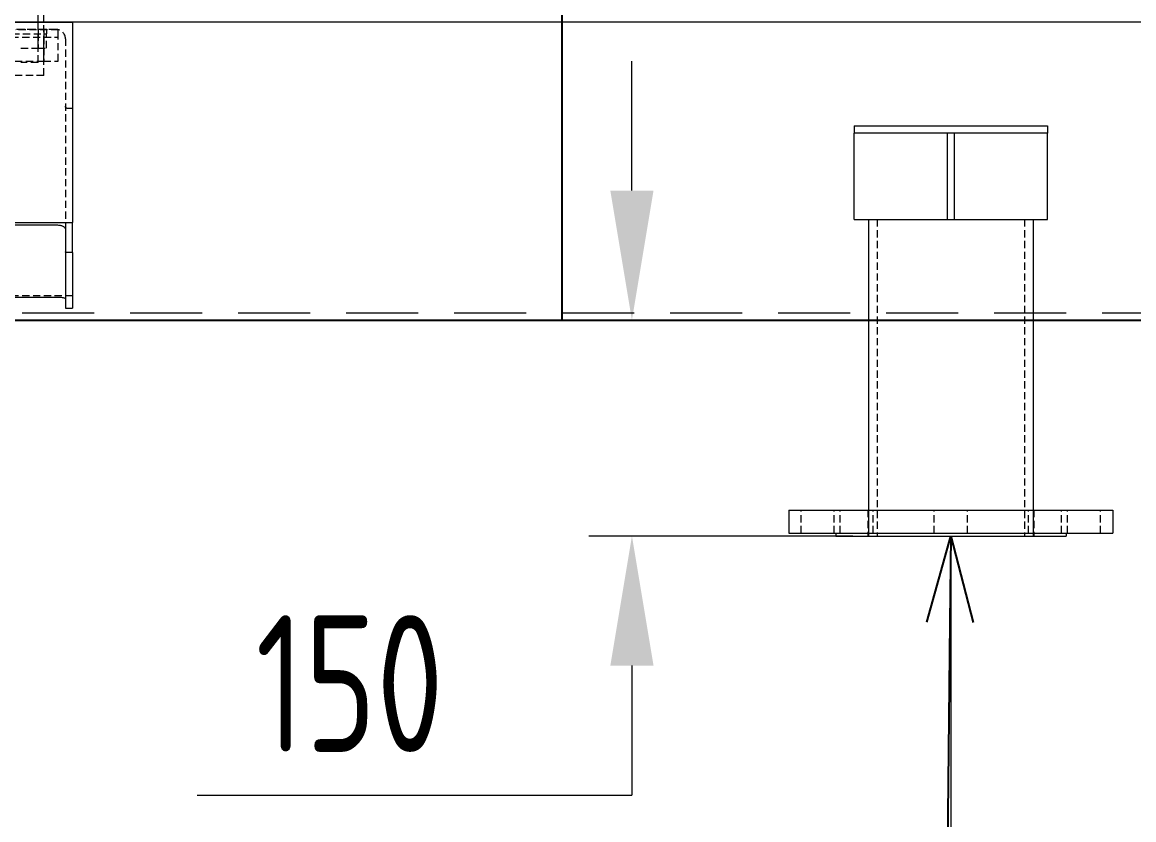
# Model space of a CAD drawing. Header units: millimetres. Extents: x -46397 to 283259, y -8690 to 23983.
# Drawn here: x 123407 to 124179, y 2631 to 3186 of the extents above; entities that cross this region are included whole.
import ezdxf
from ezdxf import colors
from ezdxf.entities.mleader import LeaderData, LeaderLine
from ezdxf.enums import TextEntityAlignment as Align
from ezdxf.math import Vec2, Vec3

# ---------------------------------------------------------------- set-up
doc = ezdxf.new("R2010")
doc.units = ezdxf.units.MM
doc.linetypes.add('HIDDEN', pattern=[0.375, 0.25, -0.125])
doc.linetypes.add('HIDDENX2', pattern=[0.75, 0.5, -0.25])
doc.layers.get('Defpoints').update_dxf_attribs({"lineweight": 0})
for name, color, linetype, lineweight in [('0-Dim', 7, 'Continuous', 0), ('CHUAN NET KHUAT', 4, 'HIDDEN', 0), ('DUONGCHINH', 7, 'Continuous', 25), ('Long_AM_Visible', 30, 'Continuous', 25), ('PHANTOM 2', 8, 'Continuous', 0), ('Standard', 7, 'Continuous', 0)]:
    doc.layers.add(name, color=color, linetype=linetype, lineweight=lineweight)
doc.layers.add('flashshoot', color=7, linetype='Continuous')
doc.styles.add('GHI CHÚ 1', font='isocp_IV25.ttf', dxfattribs={"width": 0.8})
doc.styles.add('Long_Text', font='isocp.shx', dxfattribs={"width": 0.7})
doc.styles.get("Standard").update_dxf_attribs({"font": 'isocp.shx', "width": 0.8})
doc.dimstyles.new('1-30SCALE', dxfattribs={"dimtxt": 75, "dimasz": 75, "dimexe": 37.5, "dimexo": 30, "dimgap": 30, "dimtad": 1, "dimtoh": 1, "dimdec": 0, "dimdsep": 46, "dimtxsty": 'GHI CHÚ 1', "dimcen": 0.09, "dimclrd": 256, "dimclre": 256, "dimclrt": 2, "dimadec": 0, "dimazin": 0, "dimtfac": 1, "dimtdec": 0, "dimtofl": 0, "dimtmove": 0, "dimatfit": 3, "dimfxl": 1, "dimlwd": 0, "dimlwe": 0, "dimarcsym": 0})

# ---------------------------------------------------------------- blocks, each defined once
blk = doc.blocks.new('A$C49aca623')
at = {"color": 2, "linetype": 'Continuous', "lineweight": 0, "ltscale": 10, "extrusion": (2.28848e-17, 1, 0)}
blk.add_line((1960, -783), (-2832, -783), dxfattribs=at)
blk = doc.blocks.new('A$C2ab68bef')
at = {"color": 6, "linetype": 'Continuous', "lineweight": 0, "ltscale": 10, "extrusion": (2.28848e-17, 1, 0)}
for p, q in [((1140, -783), (1140, -671.8)), ((1136, -783), (1136, -725.85)), ((1100, -783), (1160, -783)), ((1100, -783), (1160, -783)), ((1160, -783), (1160, -783)), ((1160, -783), (1160, -922.13)), ((1100, -922.13), (1160, -922.13)), ((1148.5, -924.03), (1101.7, -924.03)), ((1160, -943.02), (1160, -922.13)), ((1155, -926.47), (1155, -942.49)), ((1155, -942.49), (1155, -981.56)), ((1160, -943.02), (1156.7, -943.02)), ((1160, -943.02), (1160, -981.75)), ((1101.7, -973.96), (1148.5, -973.96)), ((1156.7, -981.75), (1160, -981.75))]:
    blk.add_line(p, q, dxfattribs=at)
at = {"color": 4, "linetype": 'HIDDENX2', "lineweight": 0, "ltscale": 10, "extrusion": (2.28848e-17, 1, 0)}
for p, q in [((1136, -811), (1136, -783)), ((1140, -820.02), (1140, -783)), ((1148.5, -788), (1101.7, -788)), ((1148.5, -788), (1101.7, -788)), ((1150, -788.35), (1110, -788.35)), ((1110, -793.35), (1150, -793.35)), ((1142, -788), (1118, -788)), ((1118, -791), (1142, -791)), ((1135.98, -801), (1135.98, -791)), ((1136, -788), (1136, -791)), ((1136, -791), (1136, -801)), ((1139.96, -810.02), (1139.96, -793.35)), ((1140, -788.35), (1140, -793.35)), ((1140, -793.35), (1140, -810.02)), ((1141.95, -801), (1141.95, -791)), ((1142, -791), (1142, -788)), ((1149.92, -810.02), (1149.92, -793.35)), ((1150, -793.35), (1150, -788.35)), ((1155, -794.5), (1155, -794.5)), ((1155, -794.5), (1155, -926.47)), ((1124.02, -801), (1135.98, -801)), ((1135.98, -801), (1141.95, -801)), ((1120.04, -810.02), (1139.96, -810.02)), ((1139.96, -810.02), (1149.92, -810.02)), ((1136, -811), (1124, -811)), ((1140, -820.02), (1120, -820.02)), ((1160, -843), (1156.7, -843)), ((1160, -843), (1156.7, -843)), ((1160, -973.1), (1100, -973.1))]:
    blk.add_line(p, q, dxfattribs=at)
at = {"color": 4, "linetype": 'HIDDENX2', "lineweight": 0, "ltscale": 10}
blk.add_arc((1148.5, -794.5), 6.5, 0, 90, dxfattribs=at)
blk.add_arc((1148.5, -794.5), 6.5, 0, 90, dxfattribs=at)
at = {"color": 4, "linetype": 'HIDDENX2', "lineweight": 0, "ltscale": 10, "extrusion": (0, 0, -1)}
blk.add_arc((-1156.7, -841.3), 1.7, 270, 0, dxfattribs=at)
blk.add_arc((-1156.7, -841.3), 1.7, 270, 0, dxfattribs=at)
at = {"color": 6, "linetype": 'Continuous', "lineweight": 0, "ltscale": 10}
for points, knots in [([(1155, -926.47), (1155, -926.32), (1154.96, -926.16), (1154.79, -925.84), (1154.67, -925.69), (1154.33, -925.38), (1154.11, -925.24), (1153.62, -924.97), (1153.34, -924.84), (1152.75, -924.63), (1152.44, -924.53), (1151.74, -924.35), (1151.36, -924.28), (1150.57, -924.16), (1150.16, -924.11), (1149.33, -924.05), (1148.91, -924.03), (1148.5, -924.03)], [-10.128034, -10.128034, -10.128034, -10.128034, -8.8165, -8.8165, -7.504966, -7.504966, -6.193432, -6.193432, -4.881898, -4.881898, -3.661423, -3.661423, -2.440949, -2.440949, -1.220474, -1.220474, 0, 0, 0, 0]), ([(1156.7, -943.02), (1156.59, -943.02), (1156.48, -943.02), (1156.26, -943.01), (1156.15, -943), (1155.94, -942.97), (1155.84, -942.95), (1155.66, -942.91), (1155.57, -942.89), (1155.42, -942.84), (1155.35, -942.82), (1155.22, -942.76), (1155.17, -942.73), (1155.08, -942.66), (1155.05, -942.63), (1155.01, -942.56), (1155, -942.52), (1155, -942.49)], [5.247467, 5.247467, 5.247467, 5.247467, 5.570908, 5.570908, 5.894348, 5.894348, 6.217788, 6.217788, 6.541228, 6.541228, 6.873646, 6.873646, 7.206064, 7.206064, 7.538482, 7.538482, 7.8709, 7.8709, 7.8709, 7.8709]), ([(1148.5, -973.96), (1148.91, -973.96), (1149.33, -973.97), (1150.17, -974), (1150.59, -974.02), (1151.39, -974.08), (1151.78, -974.11), (1152.48, -974.19), (1152.81, -974.24), (1153.39, -974.34), (1153.66, -974.39), (1154.13, -974.51), (1154.34, -974.57), (1154.67, -974.71), (1154.8, -974.78), (1154.96, -974.91), (1155, -974.98), (1155, -975.05)], [0, 0, 0, 0, 1.227887, 1.227887, 2.455774, 2.455774, 3.68366, 3.68366, 4.911547, 4.911547, 6.149012, 6.149012, 7.386476, 7.386476, 8.623941, 8.623941, 9.861406, 9.861406, 9.861406, 9.861406]), ([(1155, -981.56), (1155, -981.57), (1155.01, -981.58), (1155.05, -981.61), (1155.09, -981.62), (1155.17, -981.65), (1155.23, -981.66), (1155.35, -981.68), (1155.42, -981.69), (1155.57, -981.71), (1155.66, -981.71), (1155.85, -981.73), (1155.95, -981.73), (1156.15, -981.74), (1156.26, -981.75), (1156.48, -981.75), (1156.59, -981.75), (1156.7, -981.75)], [2.569995, 2.569995, 2.569995, 2.569995, 2.892367, 2.892367, 3.214739, 3.214739, 3.537111, 3.537111, 3.859483, 3.859483, 4.179555, 4.179555, 4.499627, 4.499627, 4.819699, 4.819699, 5.139771, 5.139771, 5.139771, 5.139771])]:
    blk.add_open_spline(points, degree=3, knots=knots, dxfattribs=at)
blk = doc.blocks.new('A$Cb6d5b212')
at = {"color": 2, "linetype": 'Continuous', "lineweight": 0, "ltscale": 10, "extrusion": (2.28848e-17, 1, 0)}
blk.add_line((1500, -990), (1500, 990), dxfattribs=at)
at = {"layer": 'CHUAN NET KHUAT', "color": 3, "linetype": 'HIDDENX2', "lineweight": 0, "ltscale": 100, "extrusion": (2.28848e-17, 1, 0)}
for p, q in [((0, -985), (1500, -985)), ((1500, -985), (3000, -985))]:
    blk.add_line(p, q, dxfattribs=at)
at = {"layer": 'DUONGCHINH', "color": 2, "ltscale": 10, "extrusion": (2.28848e-17, 1, 0)}
for p, q in [((1500, -990), (1500, 990)), ((0, -990), (1500, -990)), ((1500, -990), (3000, -990))]:
    blk.add_line(p, q, dxfattribs=at)
blk = doc.blocks.new('WQU EUIQUWE QWEQWE')
at = {"color": 2, "linetype": 'Continuous', "lineweight": 0, "ltscale": 10, "extrusion": (-2.22045e-16, 1, 0)}
for p, q in [((6702.8, -855), (6837.2, -855)), ((6702.8, -855), (6702.8, -860)), ((6837.2, -855), (6837.2, -860)), ((6837.2, -860), (6702.8, -860)), ((6702.85, -920), (6702.85, -860)), ((6767.5, -860), (6767.5, -920)), ((6772.5, -920), (6772.5, -860)), ((6837.15, -920), (6837.15, -860)), ((6702.85, -920), (6837.15, -920)), ((6712.85, -920), (6712.85, -1140)), ((6827.15, -920), (6827.15, -1140)), ((6657.5, -1122), (6882.5, -1122)), ((6657.5, -1122), (6657.5, -1138)), ((6882.5, -1122), (6882.5, -1138)), ((6657.5, -1138), (6882.5, -1138)), ((6690, -1138), (6690, -1140)), ((6690, -1140), (6850, -1140)), ((6850, -1138), (6850, -1140))]:
    blk.add_line(p, q, dxfattribs=at)
at = {"color": 1, "linetype": 'HIDDENX2', "lineweight": 0, "ltscale": 10, "extrusion": (-2.22045e-16, 1, 0)}
for p, q in [((6718.87, -920), (6718.87, -1140)), ((6821.13, -920), (6821.13, -1140)), ((6666, -1138), (6666, -1122)), ((6689, -1138), (6689, -1122)), ((6693.09, -1138), (6693.09, -1122)), ((6712.3, -1122), (6712.3, -1140)), ((6716.09, -1138), (6716.09, -1122)), ((6758.5, -1138), (6758.5, -1122)), ((6781.5, -1138), (6781.5, -1122)), ((6823.91, -1138), (6823.91, -1122)), ((6827.7, -1122), (6827.7, -1140)), ((6846.91, -1138), (6846.91, -1122)), ((6851, -1138), (6851, -1122)), ((6874, -1138), (6874, -1122))]:
    blk.add_line(p, q, dxfattribs=at)
blk = doc.blocks.new('_TagCircle')
at = {"color": 0, "linetype": 'ByBlock', "lineweight": -2, "transparency": 16777216}
blk.add_circle((0, 0), 4, dxfattribs=at)
at = {"layer": 'Long_AM_Visible', "color": 0, "transparency": 16777216, "style": 'Long_Text'}
blk.add_attdef('TAGNUMBER', text='', height=3, dxfattribs=at).set_placement((0, -1.5), align=Align.CENTER)
blk = doc.blocks.new('_Open30')
at = {"color": 0, "linetype": 'ByBlock', "lineweight": -2}
for p, q in [((-1, 0.268), (0, 0)), ((0, 0), (-1, -0.268)), ((0, 0), (-1, 0))]:
    blk.add_line(p, q, dxfattribs=at)
blk = doc.blocks.new('*D503')
at = {"layer": 'Defpoints', "color": 0, "transparency": 16777216}
for p in [(124051.62, 2828.61, -1.5), (122281.62, 2723.61, -1.5), (124051.62, 2390.94)]:
    blk.add_point(p, dxfattribs=at)
at = {"layer": 'PHANTOM 2', "linetype": 'Continuous', "lineweight": 0, "transparency": 16777216}
for p, q in [((124051.62, 2798.61), (124051.62, 2360.94)), ((122281.62, 2693.61), (122281.62, 2360.94)), ((122371.62, 2390.94), (123961.62, 2390.94))]:
    blk.add_line(p, q, dxfattribs=at)
at = {"layer": 'PHANTOM 2', "transparency": 16777216}
for points in [[(122371.62, 2405.94), (122371.62, 2375.94), (122281.62, 2390.94)], [(123961.62, 2405.94), (123961.62, 2375.94), (124051.62, 2390.94)]]:
    blk.add_solid(points, dxfattribs=at)
at = {"layer": 'PHANTOM 2', "color": 2, "transparency": 16777216, "insert": (123166.62, 2468.44), "char_height": 95, "attachment_point": 5, "style": 'GHI CHÚ 1'}
blk.add_mtext('1770', dxfattribs=at)
blk = doc.blocks.new('*D522')
at = {"layer": 'Defpoints', "color": 0, "transparency": 16777216}
for p in [(123830.09, 2978.61), (124021.41, 2978.61, -1.5), (124013.44, 2828.61, -1.5)]:
    blk.add_point(p, dxfattribs=at)
at = {"layer": 'PHANTOM 2', "linetype": 'Continuous', "lineweight": 0, "transparency": 16777216}
for p, q in [((123830.09, 3068.61), (123830.09, 3158.61)), ((123991.41, 2978.61), (123800.09, 2978.61)), ((123983.44, 2828.61), (123800.09, 2828.61)), ((123830.09, 2738.61), (123830.09, 2648.61)), ((123528.01, 2648.61), (123830.09, 2648.61))]:
    blk.add_line(p, q, dxfattribs=at)
at = {"layer": 'PHANTOM 2', "transparency": 16777216}
for points in [[(123815.09, 3068.61), (123845.09, 3068.61), (123830.09, 2978.61)], [(123815.09, 2738.61), (123845.09, 2738.61), (123830.09, 2828.61)]]:
    blk.add_solid(points, dxfattribs=at)
at = {"layer": 'PHANTOM 2', "color": 2, "transparency": 16777216, "insert": (123634.05, 2726.11), "char_height": 95, "attachment_point": 5, "style": 'GHI CHÚ 1'}
blk.add_mtext('150', dxfattribs=at)

msp = doc.modelspace()

# ---------------------------------------------------------------- block references
at = {"layer": 'flashshoot'}
for name in ['A$C49aca623', 'A$C2ab68bef']:
    msp.add_blockref(name, (122281.62, 3968.61, -1.5), dxfattribs=at)
at = {"layer": 'Standard'}
for name, p in [('WQU EUIQUWE QWEQWE', (117281.62, 3968.61, -1.5)), ('A$Cb6d5b212', (122281.62, 3968.61, -1.5))]:
    msp.add_blockref(name, p, dxfattribs=at)

# ---------------------------------------------------------------- dimensions: what is measured, and where the dimension line sits
at = {"layer": 'PHANTOM 2'}
dim = msp.add_linear_dim(base=(123830.09, 2978.61), p1=(124013.44, 2828.61, -1.5), p2=(124021.41, 2978.61, -1.5), angle=90, dimstyle='1-30SCALE', override={"dimtxt": 95, "dimasz": 90, "dimexe": 30, "dimtmove": 1}, dxfattribs=at)
dim.commit()
dim.dimension.update_dxf_attribs({"geometry": '*D522', "text_midpoint": (123742.13, 2706.86), "dimtype": 160})
dim = msp.add_linear_dim(base=(124051.62, 2390.94), p1=(122281.62, 2723.61, -1.5), p2=(124051.62, 2828.61, -1.5), dimstyle='1-30SCALE', override={"dimtxt": 95, "dimasz": 90, "dimexe": 30, "dimtmove": 1}, dxfattribs=at)
dim.commit()
dim.dimension.update_dxf_attribs({"geometry": '*D503', "text_midpoint": (123166.62, 2468.44)})

# ---------------------------------------------------------------- leaders
at = {"layer": '0-Dim', "color": 6}
ml = msp.add_multileader_block('Standard', dxfattribs=at)
ml.set_content('_TagCircle', color=6, scale=-30)
ml.set_attribute('TAGNUMBER', 'N1', width=0)
ml.set_leader_properties(color=5)
ml.set_arrow_properties(name='OPEN30')
ml.build(insert=Vec2(0, 0))
ml.multileader.update_dxf_attribs({"has_dogleg": 0, "text_left_attachment_type": 6, "text_right_attachment_type": 6, "dogleg_length": 0.36, "arrow_head_size": 60, "block_connection_type": 1})
ctx = ml.context
ctx.base_point, ctx.char_height, ctx.arrow_head_size, ctx.landing_gap_size, ctx.plane_origin = Vec3(124044.2, 2112.72, -1.5), 56, 60, 1.4, Vec3(124401.24, 2440.96, -1.5)
ctx.left_attachment, ctx.right_attachment, ctx.attachment_type = 6, 6, 1
notes = []
notes.append((ctx, [(0, (1, 1, 0), (124044.56, 2112.72, -1.5), (-1, 0), 0.36, [(0, [(124051.62, 2828.61, -1.5)], 0, [])])]))
ctx.block.insert, ctx.block.rotation, ctx.block.scale = Vec3(124044.2, 2112.72, -1.5), 3.141593, Vec3(-30, 30, 30)
for ctx, leaders in notes:
    for number, flags, end, landing, length, lines in leaders:
        leader = LeaderData()
        leader.index, (leader.has_last_leader_line, leader.has_dogleg_vector, leader.attachment_direction) = number, flags
        leader.last_leader_point, leader.dogleg_vector, leader.dogleg_length = Vec3(end), Vec3(landing), length
        for number, points, colour, breaks in lines:
            line = LeaderLine()
            line.index, line.vertices, line.color, line.breaks = number, Vec3.list(points), colors.encode_raw_color(colour), breaks
            leader.lines.append(line)
        ctx.leaders.append(leader)

doc.saveas('drawing.dxf')
